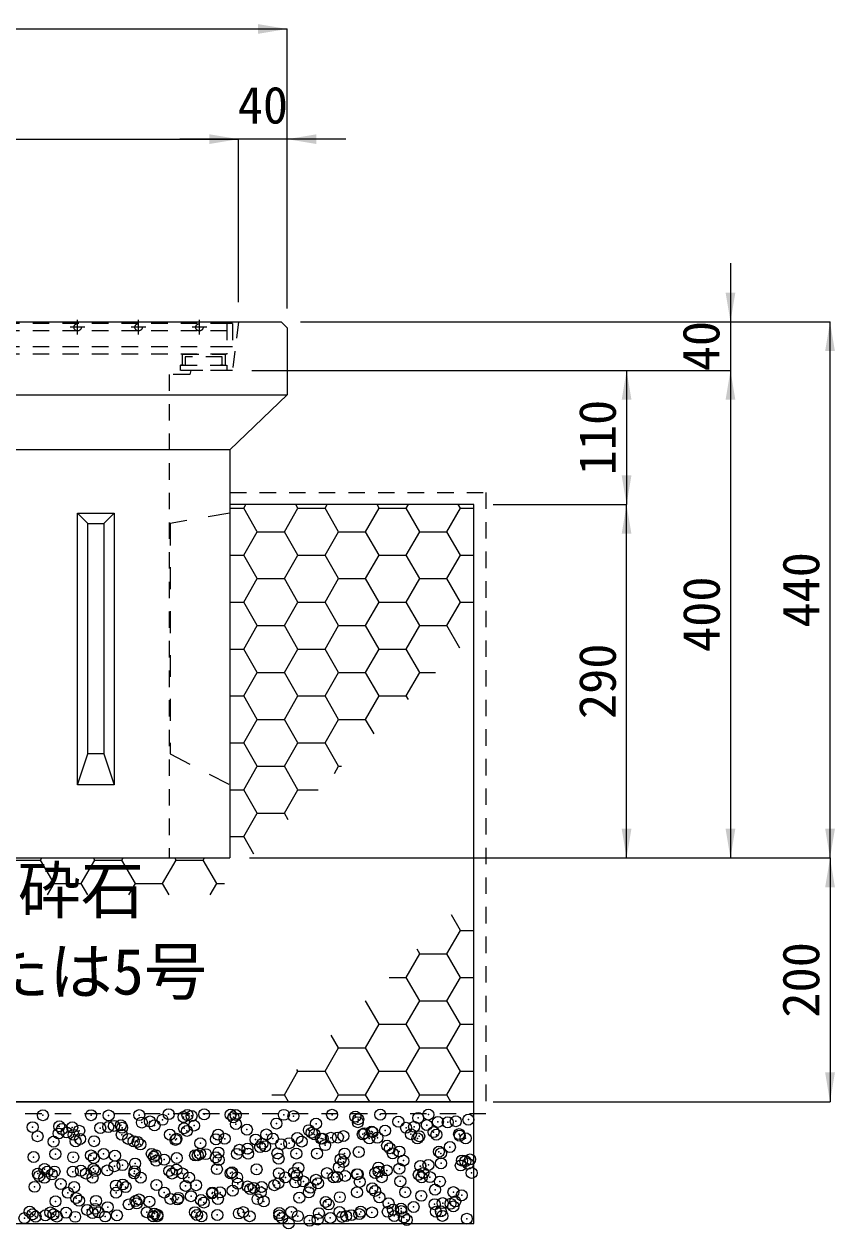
# Model space of a CAD drawing. Units: millimetres at full size; some dimension numbers follow another scale. Extents: x 40781 to 122968, y -21714 to -2620.
# Drawn here: x 45781 to 46446, y -6740 to -5751 of the extents above; entities that cross this region are included whole.
import ezdxf
from ezdxf.enums import TextEntityAlignment as Align

# ---------------------------------------------------------------- set-up
doc = ezdxf.new("R2010")
doc.units = ezdxf.units.MM
doc.header["$LTSCALE"] = 18
doc.header["$PDMODE"] = 32
doc.header["$PDSIZE"] = 9
for name, pattern in [('CHAIN', [18.5, 12, -1.5, 3.5, -1.5]), ('USER1', [1.35, 0.75, -0.6]), ('USER2', [1.35, 0.75, -0.6]), ('USER3', [2, 1, -1])]:
    doc.linetypes.add(name, pattern=pattern)
for name, color, linetype, lineweight in [('0_2', 7, 'Continuous', 9), ('Center', 1, 'CHAIN', 5), ('グレーチング', 7, 'USER1', 9), ('ハッチング', 7, 'Continuous', 5), ('寸法線', 7, 'Continuous', 9), ('嵩上断面', 112, 'USER1', 9), ('本体', 2, 'Continuous', 13)]:
    doc.layers.add(name, color=color, linetype=linetype, lineweight=lineweight)
doc.styles.add('ＭＳ ゴシック', font='')
doc.styles.get('ＭＳ ゴシック').set_extended_font_data('MS Gothic')

# ---------------------------------------------------------------- blocks, each defined once
blk = doc.blocks.new('filled_arrow')
at = {"color": 0, "linetype": 'Continuous', "lineweight": -2}
blk.add_solid([(7.5, 1.25), (0, 0), (7.5, -1.25)], dxfattribs=at)

msp = doc.modelspace()

# ---------------------------------------------------------------- linework, layer by layer
at = {"layer": '0_2'}
for p, q in [((45824.95, -6152.55), (45833.45, -6161)), ((45846.45, -6161), (45854.95, -6152.55)), ((45824.95, -6375.51), (45833.45, -6350.17)), ((45846.45, -6350.17), (45854.95, -6375.51))]:
    msp.add_line(p, q, dxfattribs=at)
at = {"layer": '0_2', "linetype": 'USER3'}
for p, q in [((45949.95, -6152.55), (45900.95, -6161)), ((45900.95, -6161), (45900.95, -6350.17)), ((45900.95, -6350.17), (45949.95, -6375.51))]:
    msp.add_line(p, q, dxfattribs=at)
at = {"layer": '0_2'}
for points in [[(45824.95, -6152.55), (45854.95, -6152.55), (45854.95, -6375.51), (45824.95, -6375.51)], [(45833.45, -6161), (45846.45, -6161), (45846.45, -6350.17), (45833.45, -6350.17)]]:
    msp.add_lwpolyline(points, close=True, dxfattribs=at)
at = {"layer": 'Center'}
for p, q in [((45830.95, -6000.05), (45818.95, -6000.05)), ((45824.95, -6006.05), (45824.95, -5994.05)), ((45880.95, -6000.05), (45868.95, -6000.05)), ((45874.95, -6006.05), (45874.95, -5994.05)), ((45930.95, -6000.05), (45918.95, -6000.05)), ((45924.95, -6006.05), (45924.95, -5994.05))]:
    msp.add_line(p, q, dxfattribs=at)
at = {"layer": 'グレーチング'}
for p, q in [((45947.45, -5997.05), (45552.45, -5997.05)), ((45947.45, -5997.05), (45947.45, -6022.05)), ((45951.95, -5997.05), (45947.45, -5997.05)), ((45951.95, -5997.05), (45951.95, -6016.05)), ((45947.45, -6003.05), (45552.45, -6003.05)), ((45947.45, -6016.05), (45552.45, -6016.05)), ((45951.95, -6016.05), (45947.45, -6016.05)), ((45947.45, -6022.05), (45552.45, -6022.05))]:
    msp.add_line(p, q, dxfattribs=at)
for centre in [(45824.95, -6000.05), (45874.95, -6000.05), (45924.95, -6000.05)]:
    msp.add_circle(centre, 3, dxfattribs=at)
at = {"layer": 'ハッチング'}
for p, q in [((45949.95, -6148.58), (45961.3, -6148.58)), ((45961.3, -6148.58), (45963.05, -6145.55)), ((45972.41, -6167.83), (45961.3, -6148.58)), ((45994.64, -6167.83), (46005.75, -6148.58)), ((46005.75, -6148.58), (46004, -6145.55)), ((46005.75, -6148.58), (46027.97, -6148.58)), ((46027.97, -6148.58), (46029.72, -6145.55)), ((46039.09, -6167.83), (46027.97, -6148.58)), ((46061.31, -6167.83), (46072.42, -6148.58)), ((46072.42, -6148.58), (46070.68, -6145.55)), ((46072.43, -6148.58), (46094.65, -6148.58)), ((46094.65, -6148.58), (46096.4, -6145.55)), ((46105.76, -6167.83), (46094.65, -6148.58)), ((46127.99, -6167.83), (46139.1, -6148.58)), ((46139.1, -6148.58), (46137.35, -6145.55)), ((46139.1, -6148.58), (46149.95, -6148.58)), ((45961.3, -6187.08), (45972.41, -6167.83)), ((45972.41, -6167.83), (45994.64, -6167.83)), ((46005.75, -6187.08), (45994.64, -6167.83)), ((46027.97, -6187.08), (46039.09, -6167.83)), ((46039.09, -6167.83), (46061.31, -6167.83)), ((46072.42, -6187.08), (46061.31, -6167.83)), ((46094.65, -6187.08), (46105.76, -6167.83)), ((46105.76, -6167.83), (46127.99, -6167.83)), ((46139.1, -6187.08), (46127.99, -6167.83)), ((45949.95, -6187.08), (45961.3, -6187.08)), ((45972.41, -6206.32), (45961.3, -6187.08)), ((45994.64, -6206.32), (46005.75, -6187.08)), ((46005.75, -6187.08), (46027.97, -6187.08)), ((46039.09, -6206.32), (46027.97, -6187.08)), ((46061.31, -6206.32), (46072.42, -6187.08)), ((46072.43, -6187.08), (46094.65, -6187.08)), ((46105.76, -6206.32), (46094.65, -6187.08)), ((46127.99, -6206.32), (46139.1, -6187.08)), ((46139.1, -6187.08), (46149.95, -6187.08)), ((45961.3, -6225.57), (45972.41, -6206.32)), ((45972.41, -6206.32), (45994.64, -6206.32)), ((46005.75, -6225.57), (45994.64, -6206.32)), ((46027.97, -6225.57), (46039.09, -6206.32)), ((46039.09, -6206.32), (46061.31, -6206.32)), ((46072.42, -6225.57), (46061.31, -6206.32)), ((46094.65, -6225.57), (46105.76, -6206.32)), ((46105.76, -6206.32), (46127.99, -6206.32)), ((46139.1, -6225.57), (46127.99, -6206.32)), ((45949.95, -6225.57), (45961.3, -6225.57)), ((45972.41, -6244.82), (45961.3, -6225.57)), ((45994.64, -6244.82), (46005.75, -6225.57)), ((46005.75, -6225.57), (46027.97, -6225.57)), ((46039.09, -6244.82), (46027.97, -6225.57)), ((46061.31, -6244.82), (46072.42, -6225.57)), ((46072.43, -6225.57), (46094.65, -6225.57)), ((46105.76, -6244.82), (46094.65, -6225.57)), ((46127.99, -6244.82), (46139.1, -6225.57)), ((46139.1, -6225.57), (46149.95, -6225.57)), ((45961.3, -6264.07), (45972.41, -6244.82)), ((45972.41, -6244.82), (45994.64, -6244.82)), ((46005.75, -6264.07), (45994.64, -6244.82)), ((46027.97, -6264.07), (46039.09, -6244.82)), ((46039.09, -6244.82), (46061.31, -6244.82)), ((46072.42, -6264.07), (46061.31, -6244.82)), ((46094.65, -6264.07), (46105.76, -6244.82)), ((46105.76, -6244.82), (46127.99, -6244.82)), ((46138.64, -6263.26), (46127.99, -6244.82)), ((45949.95, -6264.07), (45961.3, -6264.07)), ((45972.41, -6283.31), (45961.3, -6264.07)), ((45994.64, -6283.31), (46005.75, -6264.07)), ((46005.75, -6264.07), (46027.97, -6264.07)), ((46039.09, -6283.31), (46027.97, -6264.07)), ((46061.31, -6283.31), (46072.42, -6264.07)), ((46072.43, -6264.07), (46094.65, -6264.07)), ((46105.76, -6283.31), (46094.65, -6264.07)), ((45961.3, -6302.56), (45972.41, -6283.31)), ((45972.41, -6283.31), (45994.64, -6283.31)), ((46005.75, -6302.56), (45994.64, -6283.31)), ((46027.97, -6302.56), (46039.09, -6283.31)), ((46039.09, -6283.31), (46061.31, -6283.31)), ((46072.42, -6302.56), (46061.31, -6283.31)), ((46094.65, -6302.56), (46105.76, -6283.31)), ((46105.76, -6283.31), (46118.59, -6283.31)), ((45949.95, -6302.56), (45961.3, -6302.56)), ((45972.41, -6321.81), (45961.3, -6302.56)), ((45994.64, -6321.81), (46005.75, -6302.56)), ((46005.75, -6302.56), (46027.97, -6302.56)), ((46039.09, -6321.81), (46027.97, -6302.56)), ((46061.31, -6321.81), (46072.42, -6302.56)), ((46072.43, -6302.56), (46094.65, -6302.56)), ((46096.37, -6305.53), (46094.65, -6302.56)), ((45961.3, -6341.05), (45972.41, -6321.81)), ((45972.41, -6321.81), (45994.64, -6321.81)), ((46005.75, -6341.05), (45994.64, -6321.81)), ((46027.97, -6341.05), (46039.09, -6321.81)), ((46039.09, -6321.81), (46061.31, -6321.81)), ((46068.19, -6333.71), (46061.31, -6321.81)), ((45949.95, -6341.05), (45961.3, -6341.05)), ((45972.41, -6360.3), (45961.3, -6341.05)), ((45994.64, -6360.3), (46005.75, -6341.05)), ((46005.75, -6341.05), (46027.97, -6341.05)), ((46039.09, -6360.3), (46027.97, -6341.05)), ((45961.3, -6379.55), (45972.41, -6360.3)), ((45972.41, -6360.3), (45994.64, -6360.3)), ((46005.75, -6379.55), (45994.64, -6360.3)), ((46035.66, -6366.24), (46039.09, -6360.3)), ((46039.09, -6360.3), (46041.6, -6360.3)), ((45949.95, -6379.55), (45961.3, -6379.55)), ((45972.41, -6398.8), (45961.3, -6379.55)), ((45994.64, -6398.8), (46005.75, -6379.55)), ((46005.75, -6379.55), (46022.35, -6379.55)), ((45961.3, -6418.04), (45972.41, -6398.8)), ((45972.41, -6398.8), (45994.64, -6398.8)), ((45997.74, -6404.16), (45994.64, -6398.8)), ((45949.95, -6418.04), (45961.3, -6418.04)), ((45969.56, -6432.34), (45961.3, -6418.04)), ((45794.61, -6437.29), (45795.62, -6435.55)), ((45839.06, -6437.29), (45838.06, -6435.55)), ((45861.29, -6437.29), (45862.29, -6435.55)), ((45905.74, -6437.29), (45904.73, -6435.55)), ((45927.96, -6437.29), (45928.97, -6435.55)), ((45772.39, -6437.29), (45794.61, -6437.29)), ((45805.72, -6456.54), (45794.61, -6437.29)), ((45827.95, -6456.54), (45839.06, -6437.29)), ((45839.06, -6437.29), (45861.29, -6437.29)), ((45872.4, -6456.54), (45861.29, -6437.29)), ((45894.62, -6456.54), (45905.74, -6437.29)), ((45905.74, -6437.29), (45927.96, -6437.29)), ((45939.07, -6456.54), (45927.96, -6437.29)), ((45800.36, -6465.82), (45805.72, -6456.54)), ((45805.72, -6456.54), (45827.95, -6456.54)), ((45833.31, -6465.82), (45827.95, -6456.54)), ((45867.04, -6465.82), (45872.4, -6456.54)), ((45872.4, -6456.54), (45894.62, -6456.54)), ((45899.99, -6465.82), (45894.62, -6456.54)), ((45933.71, -6465.82), (45939.07, -6456.54)), ((45939.07, -6456.54), (45945.36, -6456.54)), ((46139.1, -6495.03), (46131.74, -6482.29)), ((46127.99, -6514.28), (46139.1, -6495.03)), ((46139.1, -6495.03), (46149.95, -6495.03)), ((46094.65, -6533.53), (46105.76, -6514.28)), ((46105.76, -6514.28), (46103.56, -6510.47)), ((46105.76, -6514.28), (46127.99, -6514.28)), ((46139.1, -6533.53), (46127.99, -6514.28)), ((46080.5, -6533.53), (46094.65, -6533.53)), ((46105.76, -6552.78), (46094.65, -6533.53)), ((46127.99, -6552.78), (46139.1, -6533.53)), ((46139.1, -6533.53), (46149.95, -6533.53)), ((46061.25, -6552.78), (46061.31, -6552.78)), ((46061.31, -6552.78), (46061.39, -6552.64)), ((46072.42, -6572.02), (46061.31, -6552.78)), ((46094.65, -6572.02), (46105.76, -6552.78)), ((46105.76, -6552.78), (46127.99, -6552.78)), ((46139.1, -6572.02), (46127.99, -6552.78)), ((46061.31, -6591.27), (46072.42, -6572.02)), ((46072.43, -6572.02), (46094.65, -6572.02)), ((46105.76, -6591.27), (46094.65, -6572.02)), ((46127.99, -6591.27), (46139.1, -6572.02)), ((46139.1, -6572.02), (46149.95, -6572.02)), ((46039.09, -6591.27), (46033.11, -6580.92)), ((46027.97, -6610.52), (46039.09, -6591.27)), ((46039.09, -6591.27), (46061.31, -6591.27)), ((46072.42, -6610.52), (46061.31, -6591.27)), ((46094.65, -6610.52), (46105.76, -6591.27)), ((46105.76, -6591.27), (46127.99, -6591.27)), ((46139.1, -6610.52), (46127.99, -6591.27)), ((45994.64, -6629.77), (46005.75, -6610.52)), ((46005.75, -6610.52), (46004.93, -6609.1)), ((46005.75, -6610.52), (46027.97, -6610.52)), ((46039.09, -6629.77), (46027.97, -6610.52)), ((46061.31, -6629.77), (46072.42, -6610.52)), ((46072.43, -6610.52), (46094.65, -6610.52)), ((46105.76, -6629.77), (46094.65, -6610.52)), ((46127.99, -6629.77), (46139.1, -6610.52)), ((46139.1, -6610.52), (46149.95, -6610.52)), ((45984.27, -6629.77), (45994.64, -6629.77)), ((45997.98, -6635.55), (45994.64, -6629.77)), ((46035.75, -6635.55), (46039.09, -6629.77)), ((46039.09, -6629.77), (46061.31, -6629.77)), ((46064.65, -6635.55), (46061.31, -6629.77)), ((46102.42, -6635.55), (46105.76, -6629.77)), ((46105.76, -6629.77), (46127.99, -6629.77)), ((46131.33, -6635.55), (46127.99, -6629.77))]:
    msp.add_line(p, q, dxfattribs=at)
at = {"layer": 'ハッチング', "linetype": 'USER2', "lineweight": 9}
msp.add_lwpolyline([(45949.95, -6135.55), (46159.95, -6135.55), (46159.95, -6645.55), (45339.95, -6645.55), (45339.95, -6135.55), (45549.95, -6135.55)], dxfattribs=at)
at = {"layer": 'ハッチング', "lineweight": 20}
msp.add_lwpolyline([(45549.95, -6145.55), (45349.95, -6145.55), (45349.95, -6635.55), (46149.95, -6635.55), (46149.95, -6145.55), (45949.95, -6145.55)], dxfattribs=at)
msp.add_lwpolyline([(45349.95, -6735.55), (46149.95, -6735.55), (46149.95, -6635.55), (45349.95, -6635.55)], close=True, dxfattribs=at)
at = {"layer": 'ハッチング'}
for p in [(45796.44, -6646.67), (45835.99, -6646.6), (45850.42, -6646.78), (45875.54, -6646.53), (45899.65, -6645.75), (45915.09, -6646.46), (45918.47, -6647.25), (45928.79, -6645.89), (45950.46, -6646.19), (45954.64, -6646.39), (45994.19, -6646.31), (46002.03, -6647.31), (46033.74, -6646.24), (46052.85, -6647.75), (46073.29, -6646.17), (46112.84, -6646.1), (45788.03, -6656.44), (45809.9, -6655.78), (45812.24, -6657.92), (45820.52, -6656.6), (45843.49, -6657.12), (45850.1, -6656.25), (45854.82, -6655.36), (45860.42, -6654.89), (45861.47, -6656.9), (45877.67, -6652.62), (45884.28, -6651.75), (45888.06, -6654.94), (45894.61, -6650.39), (45911.86, -6648.12), (45912.29, -6657.34), (45920.55, -6655.1), (45952.81, -6648.34), (45954.85, -6653.86), (45988.1, -6653.44), (46020.58, -6653.59), (46054.88, -6652.36), (46055.19, -6649.9), (46088.13, -6651.93), (46094.49, -6656.96), (46101.1, -6656.09), (46104.42, -6648.87), (46111.43, -6654.73), (46120.62, -6652.09), (46128.68, -6652.46), (46135.29, -6651.59), (46145.61, -6650.23), (45792.05, -6663.9), (45809.3, -6661.62), (45815.91, -6660.75), (45821.61, -6662.71), (45826.24, -6659.4), (45826.97, -6666.12), (45861.16, -6662.64), (45866.52, -6666.05), (45900.71, -6662.57), (45905.24, -6666.85), (45906.07, -6665.98), (45914.63, -6659.48), (45938.48, -6666.42), (45940.26, -6662.49), (45945.62, -6665.91), (45963.85, -6658.46), (45970.97, -6666.58), (45979.81, -6662.42), (45985.17, -6665.83), (46005.27, -6665.34), (46014.67, -6658.9), (46017.01, -6661.04), (46019.36, -6662.35), (46024.72, -6665.76), (46026.12, -6665.96), (46032.73, -6665.09), (46038.51, -6664.92), (46043.06, -6663.73), (46058.91, -6662.28), (46060.31, -6661.46), (46064.27, -6665.69), (46066.24, -6660.02), (46066.92, -6660.59), (46071, -6665.08), (46077.24, -6659.23), (46098.46, -6662.21), (46103.82, -6665.62), (46105.3, -6663.84), (46117.06, -6660.46), (46119.4, -6662.6), (46138.01, -6662.14), (46138.54, -6663.42), (46143.37, -6665.55), (45805.2, -6668.35), (45823.29, -6668.05), (45838.45, -6667.93), (45870.93, -6668.08), (45874.11, -6668.48), (45876.45, -6670.63), (45925.68, -6669.61), (45940.5, -6677.23), (45957.75, -6674.96), (45964.36, -6674.09), (45974.69, -6672.73), (45976.5, -6670.04), (45978.84, -6672.19), (45991.94, -6670.46), (45998.55, -6669.59), (46008.87, -6668.23), (46028.06, -6671.17), (46055.68, -6676.83), (46078.88, -6671.6), (46081.22, -6673.75), (46088.93, -6676.4), (46121.42, -6676.56), (46130.45, -6672.73), (45788.83, -6680.92), (45806.7, -6678.48), (45821.32, -6681.07), (45835.93, -6679.63), (45838.27, -6681.78), (45846.25, -6678.4), (45855.62, -6679.84), (45861.81, -6687.59), (45872.13, -6686.24), (45885.8, -6678.33), (45887.5, -6680.75), (45888.86, -6679.41), (45889.38, -6683.96), (45895.99, -6683.09), (45906.32, -6681.73), (45921.35, -6679.57), (45923.57, -6679.46), (45925.35, -6678.26), (45930.18, -6678.59), (45938.32, -6681.19), (45940.66, -6683.33), (45955.65, -6678.33), (45964.9, -6678.19), (45988.9, -6677.91), (45989.88, -6682.31), (46004.45, -6678.12), (46021.38, -6678.06), (46040.7, -6682.75), (46043.04, -6684.89), (46044, -6678.05), (46083.55, -6677.97), (46092.27, -6683.87), (46112.81, -6687.43), (46123.1, -6677.9), (46123.14, -6686.07), (46140.39, -6683.8), (46143.09, -6684.31), (46145.43, -6686.45), (46147, -6682.93), (45792.32, -6694.58), (45793.43, -6696.6), (45797.75, -6690.78), (45800.09, -6692.92), (45803.76, -6695.24), (45806, -6692.82), (45821.01, -6692.97), (45827.62, -6692.1), (45831.87, -6694.51), (45837.95, -6690.74), (45839.25, -6692.4), (45849.32, -6691.9), (45855.2, -6688.47), (45871.42, -6694.44), (45871.73, -6692.55), (45900.14, -6692.34), (45902.48, -6694.48), (45906.04, -6691.32), (45910.97, -6694.37), (45939.28, -6690.89), (45950.52, -6694.3), (45951.71, -6693.46), (45971.77, -6691.05), (45990.07, -6694.22), (46002.53, -6693.9), (46004.87, -6696.04), (46006.07, -6689.81), (46029.62, -6694.15), (46037.83, -6697.3), (46039.31, -6689.39), (46044.44, -6696.43), (46054.09, -6695.02), (46054.77, -6695.07), (46069.17, -6694.08), (46071.8, -6689.55), (46072.02, -6692.8), (46074.52, -6697.49), (46078.63, -6691.93), (46088.95, -6690.57), (46104.91, -6695.46), (46106.1, -6688.31), (46106.2, -6688.3), (46108.72, -6694.01), (46114.07, -6697.42), (46139.34, -6687.89), (46148.27, -6693.94), (45789.63, -6705.39), (45797.68, -6698), (45811.14, -6703.05), (45822.12, -6705.54), (45837.23, -6697.92), (45856.42, -6704.31), (45861.96, -6703.48), (45864.3, -6705.63), (45876.77, -6697.85), (45889.66, -6703.88), (45913.53, -6704.61), (45916.32, -6697.78), (45922.15, -6704.04), (45955.87, -6697.71), (45956.45, -6702.8), (45964.35, -6705.04), (45966.69, -6707.19), (45969.46, -6706.3), (45976.07, -6705.43), (45986.4, -6704.07), (45989.7, -6702.38), (45995.42, -6697.64), (46003.65, -6701.8), (46010.26, -6700.93), (46015.92, -6706.17), (46020.58, -6699.57), (46022.18, -6702.53), (46034.97, -6697.56), (46056.48, -6701.3), (46066.73, -6706.6), (46089.73, -6700.87), (46107.25, -6697.6), (46122.22, -6701.03), (45806.8, -6717.29), (45816.96, -6710.28), (45823.78, -6714.63), (45826.12, -6716.77), (45840.05, -6716.87), (45856.51, -6710.21), (45872.53, -6717.02), (45875.35, -6715.75), (45896.05, -6710.13), (45901.09, -6715.31), (45906.84, -6715.79), (45907.7, -6714.43), (45918.03, -6713.08), (45926.17, -6716.19), (45935.28, -6710.8), (45935.6, -6710.06), (45940.08, -6715.37), (45941.89, -6709.93), (45952.21, -6708.57), (45972.57, -6715.52), (45975.15, -6709.99), (46006.87, -6714.29), (46014.7, -6709.92), (46040.11, -6713.86), (46054.25, -6709.85), (46069.07, -6708.75), (46072.6, -6714.02), (46093.8, -6709.78), (46106.9, -6712.78), (46118.3, -6707.72), (46133.35, -6709.7), (46140.14, -6712.36), (45785.61, -6725.78), (45802.58, -6726.39), (45815.47, -6726.58), (45832.72, -6724.31), (45837.17, -6726.9), (45839.33, -6723.44), (45842.13, -6726.31), (45849.65, -6722.08), (45866.9, -6719.81), (45873.52, -6718.94), (45881.68, -6726.24), (45883.84, -6717.58), (45921.23, -6726.17), (45928.51, -6718.33), (45960.78, -6726.1), (45977.74, -6717.31), (45990.5, -6726.85), (46000.33, -6726.03), (46022.98, -6727), (46028.56, -6717.75), (46030.9, -6719.89), (46039.87, -6725.95), (46057.28, -6725.77), (46066.48, -6726.41), (46079.42, -6725.88), (46080.12, -6718.87), (46083.73, -6724.14), (46090.34, -6723.27), (46090.53, -6725.34), (46100.66, -6721.91), (46117.91, -6719.64), (46118.97, -6725.81), (46123.02, -6725.5), (46124.52, -6718.77), (46130.94, -6719.31), (46133.28, -6721.45), (46134.85, -6717.41), (45781.28, -6731.08), (45787.95, -6727.92), (45790.43, -6729.86), (45798.53, -6728.81), (45805.14, -6727.94), (45807.93, -6729.8), (45822.92, -6730.01), (45847.48, -6729.73), (45857.22, -6728.78), (45887.03, -6729.65), (45887.99, -6727.34), (45890.33, -6729.48), (45890.46, -6728.35), (45922.95, -6728.51), (45926.58, -6729.58), (45939.56, -6728.46), (45957.25, -6727.27), (45966.13, -6729.51), (45990.38, -6728.89), (45992.72, -6731.04), (45998.11, -6735.41), (46005.68, -6729.44), (46015.36, -6733.14), (46021.97, -6732.27), (46032.29, -6730.91), (46041.95, -6730.02), (46045.23, -6729.37), (46049.54, -6728.64), (46056.15, -6727.77), (46084.78, -6729.29), (46092.76, -6730.45), (46095.1, -6732.6), (46124.33, -6729.22), (46144.33, -6731.58)]:
    msp.add_point(p, dxfattribs=at)
at = {"layer": '寸法線'}
for p, q in [((45502.95, -5755.28), (45996.95, -5755.28)), ((45996.95, -5984.55), (45996.95, -5755.28)), ((45542.95, -5845.7), (45956.95, -5845.7)), ((46044.95, -5845.7), (45908.95, -5845.7)), ((45956.95, -5979.55), (45956.95, -5845.7)), ((45956.95, -5979.55), (45956.95, -5845.7)), ((45996.95, -5984.55), (45996.95, -5845.7)), ((46360.67, -5947.55), (46360.67, -6083.55)), ((46007.95, -5995.55), (46360.67, -5995.55)), ((46007.95, -5995.55), (46442.37, -5995.55)), ((46442.37, -6435.55), (46442.37, -5995.55)), ((45967.95, -6035.55), (46360.67, -6035.55)), ((45967.95, -6035.55), (46360.67, -6035.55)), ((45967.95, -6035.55), (46275.41, -6035.55)), ((46275.41, -6035.55), (46275.41, -6145.55)), ((46360.67, -6035.55), (46360.67, -6435.55)), ((46165.95, -6145.55), (46275.41, -6145.55)), ((46165.95, -6145.55), (46275.41, -6145.55)), ((46275.41, -6435.55), (46275.41, -6145.55)), ((45965.95, -6435.55), (46360.67, -6435.55)), ((45965.95, -6435.55), (46442.37, -6435.55)), ((45965.95, -6435.55), (46275.41, -6435.55)), ((45965.95, -6435.55), (46442.37, -6435.55)), ((46442.37, -6435.55), (46442.37, -6635.55)), ((46165.95, -6635.55), (46442.37, -6635.55))]:
    msp.add_line(p, q, dxfattribs=at)
at = {"layer": '嵩上断面'}
for p, q in [((45910.95, -6022.05), (45945.95, -6022.05)), ((45910.95, -6022.05), (45945.95, -6022.05)), ((45910.95, -6031.05), (45910.95, -6022.05)), ((45943.65, -6024.35), (45913.25, -6024.35)), ((45913.25, -6024.35), (45913.25, -6031.05)), ((45943.65, -6031.05), (45943.65, -6024.35)), ((45945.95, -6022.05), (45945.95, -6031.05)), ((45911.75, -6031.05), (45909.45, -6031.05)), ((45909.45, -6035.55), (45909.45, -6031.05)), ((45909.45, -6031.05), (45947.45, -6031.05)), ((45947.45, -6035.55), (45909.45, -6035.55)), ((45944.45, -6031.05), (45942.15, -6031.05)), ((45947.45, -6031.05), (45947.45, -6035.55))]:
    msp.add_line(p, q, dxfattribs=at)
at = {"layer": '本体'}
for p, q in [((45507.95, -5995.55), (45991.95, -5995.55)), ((45991.95, -5995.55), (45996.95, -6000.55)), ((45996.95, -6000.55), (45996.95, -6055.55)), ((45996.95, -6055.55), (45949.95, -6100.55)), ((45949.95, -6100.55), (45949.95, -6435.55)), ((45549.95, -6435.55), (45949.95, -6435.55))]:
    msp.add_line(p, q, dxfattribs=at)
at = {"layer": '本体', "linetype": 'USER2'}
for p, q in [((45956.95, -5995.55), (45951.95, -6035.55)), ((45899.95, -6038.75), (45899.95, -6435.55)), ((45916.95, -6038.75), (45899.95, -6038.75)), ((45917.95, -6035.55), (45916.95, -6038.75)), ((45951.95, -6035.55), (45917.95, -6035.55))]:
    msp.add_line(p, q, dxfattribs=at)
at = {"layer": '本体', "lineweight": 9}
for p, q in [((45502.95, -6055.55), (45996.95, -6055.55)), ((45949.95, -6100.55), (45549.95, -6100.55))]:
    msp.add_line(p, q, dxfattribs=at)

# ---------------------------------------------------------------- block references
at = {"layer": '寸法線', "xscale": 3.2, "yscale": 3.2}
for p, rotation in [((45996.95, -5755.28), 180), ((45956.95, -5845.7), 180), ((45956.95, -5845.7), 180), ((46360.67, -5995.55), 90), ((46442.37, -5995.55), 270), ((46275.41, -6035.55), 270), ((46360.67, -6035.55), 270), ((46360.67, -6035.55), 270), ((46275.41, -6145.55), 90), ((46275.41, -6145.55), 270), ((46275.41, -6435.55), 90), ((46360.67, -6435.55), 90), ((46442.37, -6435.55), 90), ((46442.37, -6435.55), 270), ((46442.37, -6635.55), 90)]:
    msp.add_blockref('filled_arrow', p, dxfattribs=dict(at, rotation=rotation))
msp.add_blockref('filled_arrow', (45996.95, -5845.7), dxfattribs=at)

# ---------------------------------------------------------------- texts
at = {"layer": 'ハッチング', "style": 'ＭＳ ゴシック'}
for s, p in [('単粒度砕石', (45620.45, -6442.99)), ('（4号または5号', (45568.65, -6509.65))]:
    msp.add_text(s, height=37.98, dxfattribs=at).set_placement(p, align=Align.TOP_LEFT)
at = {"layer": '寸法線', "style": 'ＭＳ ゴシック'}
msp.add_text('40', height=30.38, dxfattribs=at).set_placement((45976.95, -5817.7), align=Align.MIDDLE_CENTER)
for s, p in [('40', (46336.42, -6015.55)), ('110', (46251.41, -6090.55)), ('440', (46418.37, -6215.55)), ('400', (46336.67, -6235.55)), ('290', (46251.41, -6290.55)), ('200', (46418.37, -6535.55))]:
    msp.add_text(s, height=30.38, rotation=90, dxfattribs=at).set_placement(p, align=Align.MIDDLE_CENTER)

doc.saveas('drawing.dxf')
